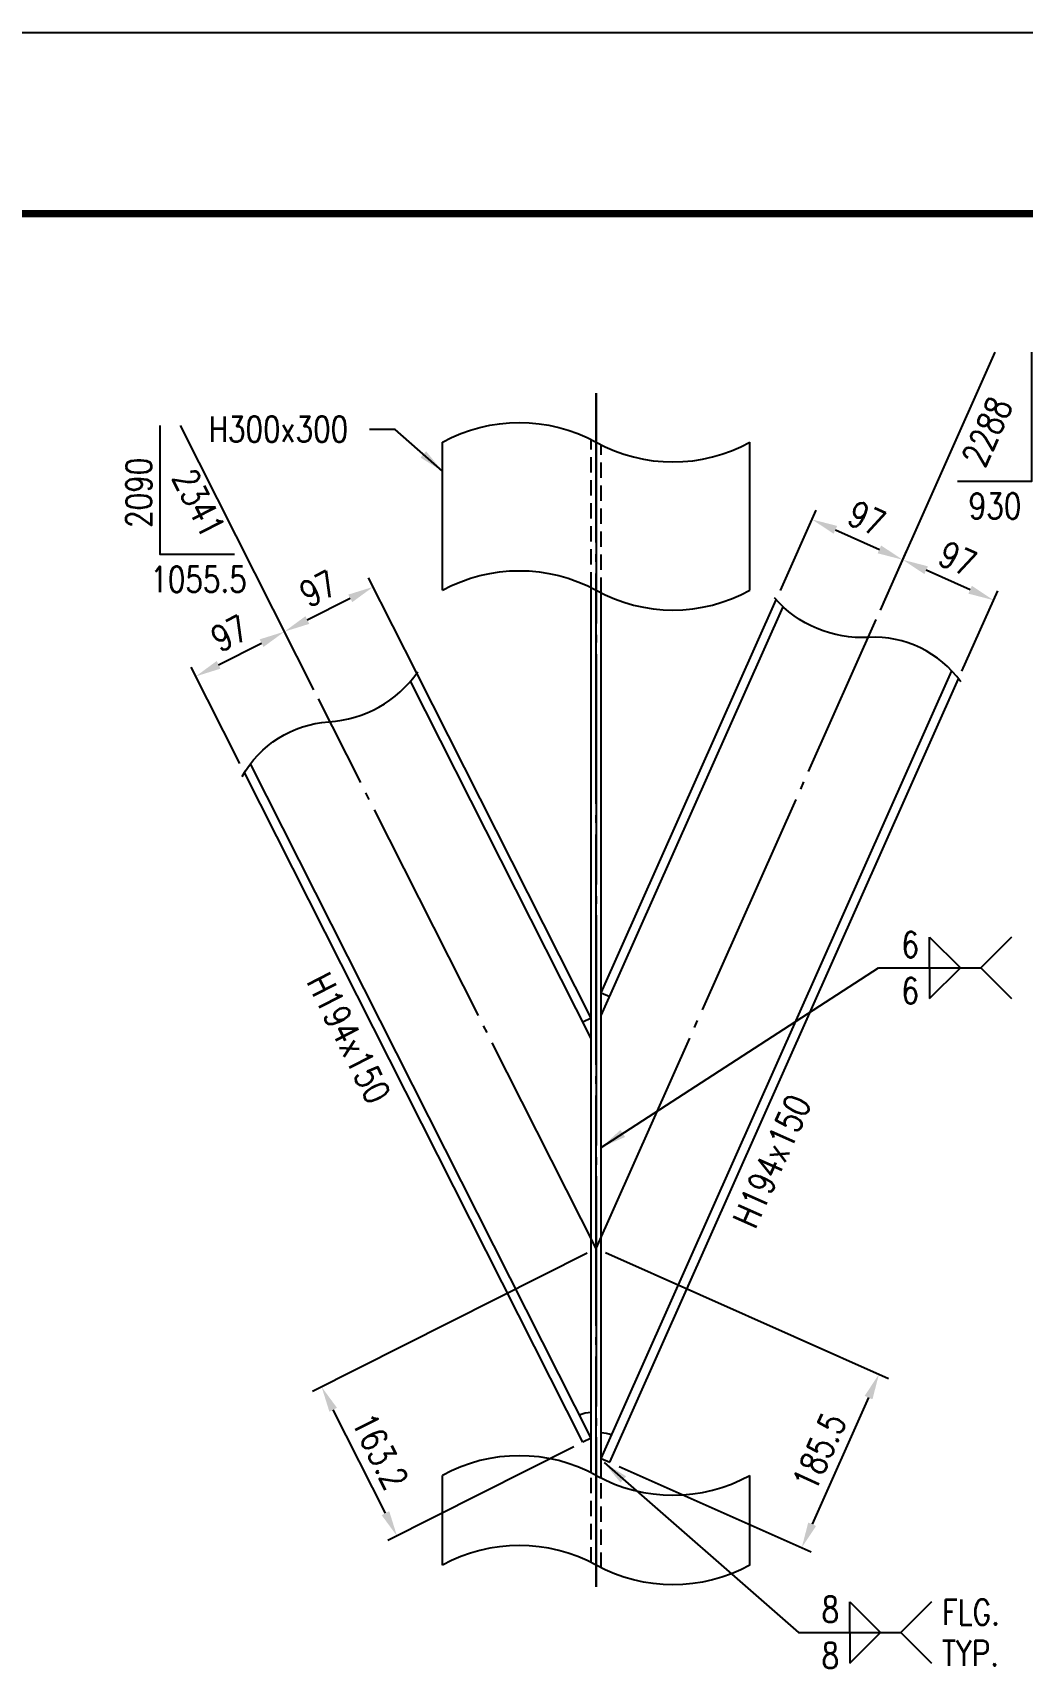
# Model space of a CAD drawing. Header units: millimetres. Extents: x 0 to 232280, y -26939 to 23794.
# Drawn here: x 121394 to 125259, y -9496 to -3104 of the extents above; entities that cross this region are included whole.
import ezdxf
from ezdxf.enums import TextEntityAlignment as Align

# ---------------------------------------------------------------- set-up
doc = ezdxf.new("R2010")
doc.units = ezdxf.units.MM
doc.header["$LTSCALE"] = 30
doc.linetypes.add('JNK-CENTER', pattern=[34, 30, -1.5, 1, -1.5])
doc.linetypes.add('JNK-HIDDEN', pattern=[3, 2, -1])
for name, color, linetype in [('CEN-R', 1, 'JNK-CENTER'), ('CON-G', 3, 'Continuous'), ('CON-W', 7, 'Continuous'), ('CON-Y', 2, 'Continuous'), ('Dim-W', 7, 'Continuous'), ('HID-Y', 2, 'JNK-HIDDEN'), ('STL-OBJT', 7, 'Continuous'), ('TXT-Y', 2, 'Continuous')]:
    doc.layers.add(name, color=color, linetype=linetype)
doc.styles.add('SIMPLEX', font='simplex.shx', dxfattribs={"width": 0.8})
doc.dimstyles.new('DIM40x4', dxfattribs={"dimscale": 40, "dimtxt": 2.5, "dimasz": 2.5, "dimexe": 1, "dimexo": 1, "dimgap": 1, "dimtad": 1, "dimdec": 1, "dimlfac": 0.25, "dimdsep": 46, "dimtxsty": 'SIMPLEX', "dimcen": 2.5, "dimclrd": 7, "dimclre": 7, "dimclrt": 2, "dimadec": 1, "dimazin": 2, "dimtfac": 1, "dimtdec": 1, "dimtmove": 2, "dimatfit": 3, "dimfxl": 1, "dimtfill": 1, "dimtolj": 1, "dimtzin": 0, "dimarcsym": 1})

# ---------------------------------------------------------------- blocks, each defined once
blk = doc.blocks.new('TITLE')
at = {"color": 7}
blk.add_line((841, 594.85), (0, 594.85), dxfattribs=at)
at = {"color": 7, "const_width": 0.707}
blk.add_lwpolyline([(823.32, 577.17), (27.94, 577.17)], dxfattribs=at)
blk = doc.blocks.new('*D4208')
at = {"layer": 'DEFPOINTS', "color": 0, "ltscale": 0.5, "transparency": 16777216}
for p in [(123594.8, -7854.8), (123647.7, -8690.4), (124397.7, -9024.1)]:
    blk.add_point(p, dxfattribs=at)
at = {"layer": 'Dim-W', "color": 7, "lineweight": -2, "ltscale": 0.5, "transparency": 16777216}
for p, q in [((123631.4, -7871.1), (124735.9, -8362.6)), ((124658.7, -8437.7), (124438.4, -8932.7)), ((123684.3, -8706.6), (124434.3, -9040.4))]:
    blk.add_line(p, q, dxfattribs=at)
at = {"layer": 'Dim-W', "color": 7, "ltscale": 0.5, "transparency": 16777216}
for points in [[(124643.4, -8430.9), (124673.9, -8444.4), (124699.3, -8346.3)], [(124423.1, -8926), (124453.6, -8939.5), (124397.7, -9024.1)]]:
    blk.add_solid(points, dxfattribs=at)
at = {"layer": 'Dim-W', "color": 2, "ltscale": 0.5, "transparency": 16777216, "insert": (124466.3, -8648.6), "char_height": 100, "attachment_point": 5, "rotation": 66.01235, "style": 'SIMPLEX', "bg_fill": 3, "box_fill_scale": 1.1, "bg_fill_color": 256, "bg_fill_true_color": 13158600, "bg_fill_transparency": 0}
blk.add_mtext('\\A1;185.5', dxfattribs=at)
blk = doc.blocks.new('*D4209')
at = {"layer": 'DEFPOINTS', "color": 0, "ltscale": 0.5, "transparency": 16777216}
for p in [(123594.8, -7854.8), (122522.8, -8396.2), (123542.7, -8612.3)]:
    blk.add_point(p, dxfattribs=at)
at = {"layer": 'Dim-W', "color": 7, "lineweight": -2, "ltscale": 0.5, "transparency": 16777216}
for p, q in [((123559.1, -7872.9), (122487.1, -8414.3)), ((122771.9, -8889.5), (122567.9, -8485.5)), ((123507, -8630.3), (122781.3, -8996.8))]:
    blk.add_line(p, q, dxfattribs=at)
at = {"layer": 'Dim-W', "color": 7, "ltscale": 0.5, "transparency": 16777216}
for points in [[(122582.8, -8478), (122553, -8493), (122522.8, -8396.2)], [(122786.8, -8882), (122757.1, -8897), (122817, -8978.8)]]:
    blk.add_solid(points, dxfattribs=at)
at = {"layer": 'Dim-W', "color": 2, "ltscale": 0.5, "transparency": 16777216, "insert": (122750.3, -8646.9), "char_height": 100, "attachment_point": 5, "rotation": 296.79458, "style": 'SIMPLEX', "bg_fill": 3, "box_fill_scale": 1.1, "bg_fill_color": 256, "bg_fill_true_color": 13158600, "bg_fill_transparency": 0}
blk.add_mtext('\\A1;163.2', dxfattribs=at)
blk = doc.blocks.new('*D4210')
at = {"layer": 'DEFPOINTS', "color": 0, "ltscale": 0.5, "transparency": 16777216}
for p in [(124792.2, -5163.8), (124297.9, -5320.3), (124688.5, -5396.9)]:
    blk.add_point(p, dxfattribs=at)
at = {"layer": 'Dim-W', "color": 7, "lineweight": -2, "ltscale": 0.5, "transparency": 16777216}
for p, q in [((124314.2, -5283.8), (124454, -4969.6)), ((124529.1, -5046.8), (124700.9, -5123.2)), ((124704.8, -5360.3), (124808.5, -5127.3))]:
    blk.add_line(p, q, dxfattribs=at)
at = {"layer": 'Dim-W', "color": 7, "ltscale": 0.5, "transparency": 16777216}
for points in [[(124535.9, -5031.5), (124522.3, -5062), (124437.7, -5006.1)], [(124707.6, -5108), (124694.1, -5138.4), (124792.2, -5163.8)]]:
    blk.add_solid(points, dxfattribs=at)
at = {"layer": 'Dim-W', "color": 2, "ltscale": 0.5, "transparency": 16777216, "insert": (124651.6, -5002.8), "char_height": 100, "attachment_point": 5, "rotation": 336.01235, "style": 'SIMPLEX', "bg_fill": 3, "box_fill_scale": 1.1, "bg_fill_color": 256, "bg_fill_true_color": 13158600, "bg_fill_transparency": 0}
blk.add_mtext('\\A1;97', dxfattribs=at)
blk = doc.blocks.new('*D4211')
at = {"layer": 'DEFPOINTS', "color": 0, "ltscale": 0.5, "transparency": 16777216}
for p in [(124792.2, -5163.8), (124688.5, -5396.9), (125006.9, -5635.8)]:
    blk.add_point(p, dxfattribs=at)
at = {"layer": 'Dim-W', "color": 7, "lineweight": -2, "ltscale": 0.5, "transparency": 16777216}
for p, q in [((124704.8, -5360.3), (124808.5, -5127.3)), ((125055.4, -5280.9), (124883.6, -5204.5)), ((125023.2, -5599.2), (125163, -5285))]:
    blk.add_line(p, q, dxfattribs=at)
at = {"layer": 'Dim-W', "color": 7, "ltscale": 0.5, "transparency": 16777216}
for points in [[(124890.4, -5189.3), (124876.8, -5219.7), (124792.2, -5163.8)], [(125062.1, -5265.7), (125048.6, -5296.2), (125146.7, -5321.6)]]:
    blk.add_solid(points, dxfattribs=at)
at = {"layer": 'Dim-W', "color": 2, "ltscale": 0.5, "transparency": 16777216, "insert": (125006.1, -5160.5), "char_height": 100, "attachment_point": 5, "rotation": 336.01235, "style": 'SIMPLEX', "bg_fill": 3, "box_fill_scale": 1.1, "bg_fill_color": 256, "bg_fill_true_color": 13158600, "bg_fill_transparency": 0}
blk.add_mtext('\\A1;97', dxfattribs=at)
blk = doc.blocks.new('*D4212')
at = {"layer": 'DEFPOINTS', "color": 0, "ltscale": 0.5, "transparency": 16777216}
for p in [(122377.5, -5444.5), (122510.4, -5707.6), (122221.1, -5995.5)]:
    blk.add_point(p, dxfattribs=at)
at = {"layer": 'Dim-W', "color": 7, "lineweight": -2, "ltscale": 0.5, "transparency": 16777216}
for p, q in [((122492.4, -5671.9), (122359.5, -5408.8)), ((122120.5, -5574.3), (122288.3, -5489.5)), ((122203.1, -5959.8), (122013.2, -5583.7))]:
    blk.add_line(p, q, dxfattribs=at)
at = {"layer": 'Dim-W', "color": 7, "ltscale": 0.5, "transparency": 16777216}
for points in [[(122280.8, -5474.7), (122295.8, -5504.4), (122377.5, -5444.5)], [(122112.9, -5559.4), (122128, -5589.2), (122031.2, -5619.4)]]:
    blk.add_solid(points, dxfattribs=at)
at = {"layer": 'Dim-W', "color": 2, "ltscale": 0.5, "transparency": 16777216, "insert": (122163.8, -5451.6), "char_height": 100, "attachment_point": 5, "rotation": 26.79458, "style": 'SIMPLEX', "bg_fill": 3, "box_fill_scale": 1.1, "bg_fill_color": 256, "bg_fill_true_color": 13158600, "bg_fill_transparency": 0}
blk.add_mtext('\\A1;97', dxfattribs=at)
blk = doc.blocks.new('*D4213')
at = {"layer": 'DEFPOINTS', "color": 0, "ltscale": 0.5, "transparency": 16777216}
for p in [(122377.5, -5444.5), (122913.8, -5645.7), (122510.4, -5707.6)]:
    blk.add_point(p, dxfattribs=at)
at = {"layer": 'Dim-W', "color": 7, "lineweight": -2, "ltscale": 0.5, "transparency": 16777216}
for p, q in [((122895.8, -5610), (122705.8, -5233.9)), ((122634.6, -5314.6), (122466.8, -5399.4)), ((122492.4, -5671.9), (122359.5, -5408.8))]:
    blk.add_line(p, q, dxfattribs=at)
at = {"layer": 'Dim-W', "color": 7, "ltscale": 0.5, "transparency": 16777216}
for points in [[(122627.1, -5299.8), (122642.1, -5329.5), (122723.9, -5269.6)], [(122459.3, -5384.5), (122474.3, -5414.3), (122377.5, -5444.5)]]:
    blk.add_solid(points, dxfattribs=at)
at = {"layer": 'Dim-W', "color": 2, "ltscale": 0.5, "transparency": 16777216, "insert": (122510.1, -5276.7), "char_height": 100, "attachment_point": 5, "rotation": 26.79458, "style": 'SIMPLEX', "bg_fill": 3, "box_fill_scale": 1.1, "bg_fill_color": 256, "bg_fill_true_color": 13158600, "bg_fill_transparency": 0}
blk.add_mtext('\\A1;97', dxfattribs=at)

msp = doc.modelspace()

# ---------------------------------------------------------------- linework, layer by layer
for p, q in [((124897.22, -6757.97), (124897.22, -6637.97)), ((124897.22, -6637.97), (125017.22, -6757.97)), ((124897.22, -6757.97), (124897.22, -6877.97)), ((124897.22, -6877.97), (125017.22, -6757.97)), ((124584.92, -9355.56), (124584.92, -9235.56)), ((124584.92, -9235.56), (124704.92, -9355.56)), ((124584.92, -9355.56), (124584.92, -9475.56)), ((124584.92, -9475.56), (124704.92, -9355.56))]:
    msp.add_line(p, q)
at = {"layer": 'CEN-R'}
for p, q in [((123594.82, -4512.67), (123594.82, -9176.84)), ((123594.82, -9176.84), (123594.82, -4512.67)), ((123594.82, -7854.84), (124688.54, -5396.88)), ((123594.82, -7854.84), (122510.41, -5707.58))]:
    msp.add_line(p, q, dxfattribs=at)
at = {"layer": 'CON-G'}
for p, q in [((122994.82, -5282.87), (122994.82, -4704.08)), ((124194.82, -5282.87), (124194.82, -4704.08)), ((123574.82, -8731.16), (123574.82, -5272.42)), ((123614.82, -8752.19), (123614.82, -5293.45)), ((123614.82, -6855.5), (124297.93, -5320.3)), ((123614.82, -6944.05), (124325.23, -5347.51)), ((123574.82, -6954.53), (122894.32, -5607.07)), ((123614.82, -8675.74), (124984.16, -5598.35)), ((123574.82, -7034.39), (122869.77, -5638.32)), ((123647.71, -8690.37), (125010.07, -5628.69)), ((123542.68, -8612.31), (122221.15, -5995.5)), ((123574.82, -8596.08), (122244.35, -5961.58)), ((123614.82, -6855.5), (123647.71, -6870.13)), ((123574.82, -6954.53), (123542.68, -6970.76)), ((123574.82, -8596.08), (123542.68, -8612.31)), ((123614.82, -8675.74), (123647.71, -8690.37)), ((122994.82, -9092.1), (122994.82, -8741.61)), ((124194.82, -9092.1), (124194.82, -8741.61))]:
    msp.add_line(p, q, dxfattribs=at)
for centre, start, end in [((123574.82, -8596.08), 90, 116.794576), ((123614.82, -8675.74), 66.012349, 90)]:
    msp.add_arc(centre, 100, start, end, dxfattribs=at)
at = {"layer": 'CON-W'}
for p, q in [((122809.96, -4655.16), (122709.96, -4655.16)), ((125217.22, -6637.97), (125097.22, -6757.97)), ((124697.22, -6757.97), (125097.22, -6757.97)), ((125097.22, -6757.97), (125217.22, -6877.97)), ((124904.92, -9235.56), (124784.92, -9355.56)), ((124384.92, -9355.56), (124784.92, -9355.56)), ((124784.92, -9355.56), (124904.92, -9475.56))]:
    msp.add_line(p, q, dxfattribs=at)
for points in [[(122994.82, -4704.08, -0.2550891), (123594.82, -4704.08, 0.2579286), (124194.82, -4704.08)], [(122994.82, -5282.87, -0.2550891), (123594.82, -5282.87, 0.2579286), (124194.82, -5282.87)], [(125019.14, -5640.87, 0.2550891), (124658.77, -5467.29, -0.2287756), (124291.22, -5312.87, -0.2415798)], [(122212.16, -6010.86, -0.2550891), (122550.39, -5797.32, 0.2287756), (122897.92, -5601.98, 0.2415798)], [(124194.82, -9092.1, -0.2579286), (123594.82, -9092.1, 0.2550891), (122994.82, -9092.1)]]:
    msp.add_lwpolyline(points, format="xyb", dxfattribs=at)
for centre, radius, start, end in [((123294.82, -9291.38), 626.29, 61.379308, 118.620692), ((123894.82, -8198.75), 620.25, 241.074013, 298.925987)]:
    msp.add_arc(centre, radius, start, end, dxfattribs=at)
at = {"layer": 'Dim-W', "ltscale": 0.5}
for p, q in [((124718.16, -5330.31), (125153.24, -4352.53)), ((122406.19, -5501.21), (121970.99, -4639.46))]:
    msp.add_line(p, q, dxfattribs=at)
for points in [[(125006.25, -4856.29), (125296.53, -4856.29), (125296.53, -4352.53)], [(122182.38, -5143.22), (121892.09, -5143.22), (121892.09, -4639.46)]]:
    msp.add_lwpolyline(points, dxfattribs=at)
at = {"layer": 'HID-Y'}
for p, q in [((123574.82, -5272.42), (123574.82, -4693.63)), ((123614.82, -5293.45), (123614.82, -4714.66)), ((123574.82, -9081.65), (123574.82, -8731.16))]:
    msp.add_line(p, q, dxfattribs=at)

# ---------------------------------------------------------------- block references
at = {"linetype": 'ByBlock', "xscale": 39.99999999599994, "yscale": 39.99999999599994, "zscale": 39.99999999599994}
msp.add_blockref('TITLE', (108860.97, -26898.29), dxfattribs=at)

# ---------------------------------------------------------------- texts
at = {"layer": 'CON-W', "color": 2, "style": 'SIMPLEX', "width": 0.8}
for s, p in [('H300x300', (122081.31, -4703.51)), ('6', (124787.22, -6717.97)), ('6', (124787.22, -6897.97)), ('8', (124474.92, -9315.56)), ('8', (124474.92, -9495.56))]:
    msp.add_text(s, height=100, dxfattribs=at).set_placement(p)
at = {"layer": 'CON-Y', "style": 'SIMPLEX', "width": 0.8}
for s, rotation, p in [('2090', 90, (121858.88, -5039.24)), ('2341', 296.794576, (121936.42, -4842.45))]:
    msp.add_text(s, height=100, rotation=rotation, dxfattribs=at).set_placement(p)
for s, p in [('930', (125049.49, -5003.45)), ('1055.5', (121853.42, -5290.38))]:
    msp.add_text(s, height=100, dxfattribs=at).set_placement(p)
for rotation, p in [(296.794576, (122583.67, -7055.63)), (66.012349, (124326.5, -7533.8))]:
    msp.add_text('H194x150', height=100, rotation=rotation, dxfattribs=at).set_placement(p, align=Align.CENTER)
at = {"layer": 'Dim-W', "color": 2, "style": 'SIMPLEX', "width": 0.8}
msp.add_text('2288', height=100, rotation=66.012349, dxfattribs=at).set_placement((125111.32, -4808.88))
at = {"layer": 'TXT-Y', "style": 'SIMPLEX', "width": 0.8}
for s, p in [('FLG.', (124945.34, -9276.36)), ('TYP.', (124945.34, -9436.36))]:
    msp.add_text(s, height=100, dxfattribs=at).set_placement(p, align=Align.MIDDLE_LEFT)

# ---------------------------------------------------------------- leaders
at = {"layer": 'CON-W'}
for points in [[(123614.82, -7460.06), (124697.22, -6757.97)], [(123625.6, -8691.84), (124384.92, -9355.56)]]:
    msp.add_leader(points, dimstyle='DIM40x4', dxfattribs=at)
at = {"layer": 'STL-OBJT'}
msp.add_leader([(122994.82, -4818.16), (122809.96, -4655.16)], dimstyle='DIM40x4', dxfattribs=at)

# ---------------------------------------------------------------- next in the draw order: dimensions: what is measured, and where the dimension line sits
at = {"layer": 'Dim-W', "ltscale": 0.5}
for base, p1, p2, angle, picture, middle in [((124792.23, -5163.85), (124297.93, -5320.3), (124688.54, -5396.88), 336.012349, '*D4210', (124651.57, -5002.75)), ((122377.54, -5444.47), (122221.15, -5995.5), (122510.41, -5707.58), 26.794576, '*D4212', (122163.8, -5451.59)), ((124397.71, -9024.1), (123594.82, -7854.84), (123647.71, -8690.37), 66.012349, '*D4208', (124466.28, -8648.62))]:
    dim = msp.add_linear_dim(base=base, p1=p1, p2=p2, angle=angle, dimstyle='DIM40x4', dxfattribs=at)
    dim.commit()
    dim.dimension.update_dxf_attribs({"geometry": picture, "text_midpoint": middle})

# ---------------------------------------------------------------- next in the draw order: dimensions: what is measured, and where the dimension line sits
for base, p1, p2, angle, picture, middle in [((124792.23, -5163.85), (125006.91, -5635.78), (124688.54, -5396.88), 156.012349, '*D4211', (125006.06, -5160.49)), ((122377.54, -5444.47), (122913.82, -5645.68), (122510.41, -5707.58), 206.794576, '*D4213', (122510.14, -5276.68)), ((122522.82, -8396.22), (123542.68, -8612.31), (123594.82, -7854.84), 296.794576, '*D4209', (122750.26, -8646.93))]:
    dim = msp.add_linear_dim(base=base, p1=p1, p2=p2, angle=angle, dimstyle='DIM40x4', dxfattribs=at)
    dim.commit()
    dim.dimension.update_dxf_attribs({"geometry": picture, "text_midpoint": middle})

# ---------------------------------------------------------------- next in the draw order: linework, layer by layer
at = {"layer": 'HID-Y'}
msp.add_line((123614.82, -9102.68), (123614.82, -8752.19), dxfattribs=at)

doc.saveas('drawing.dxf')
